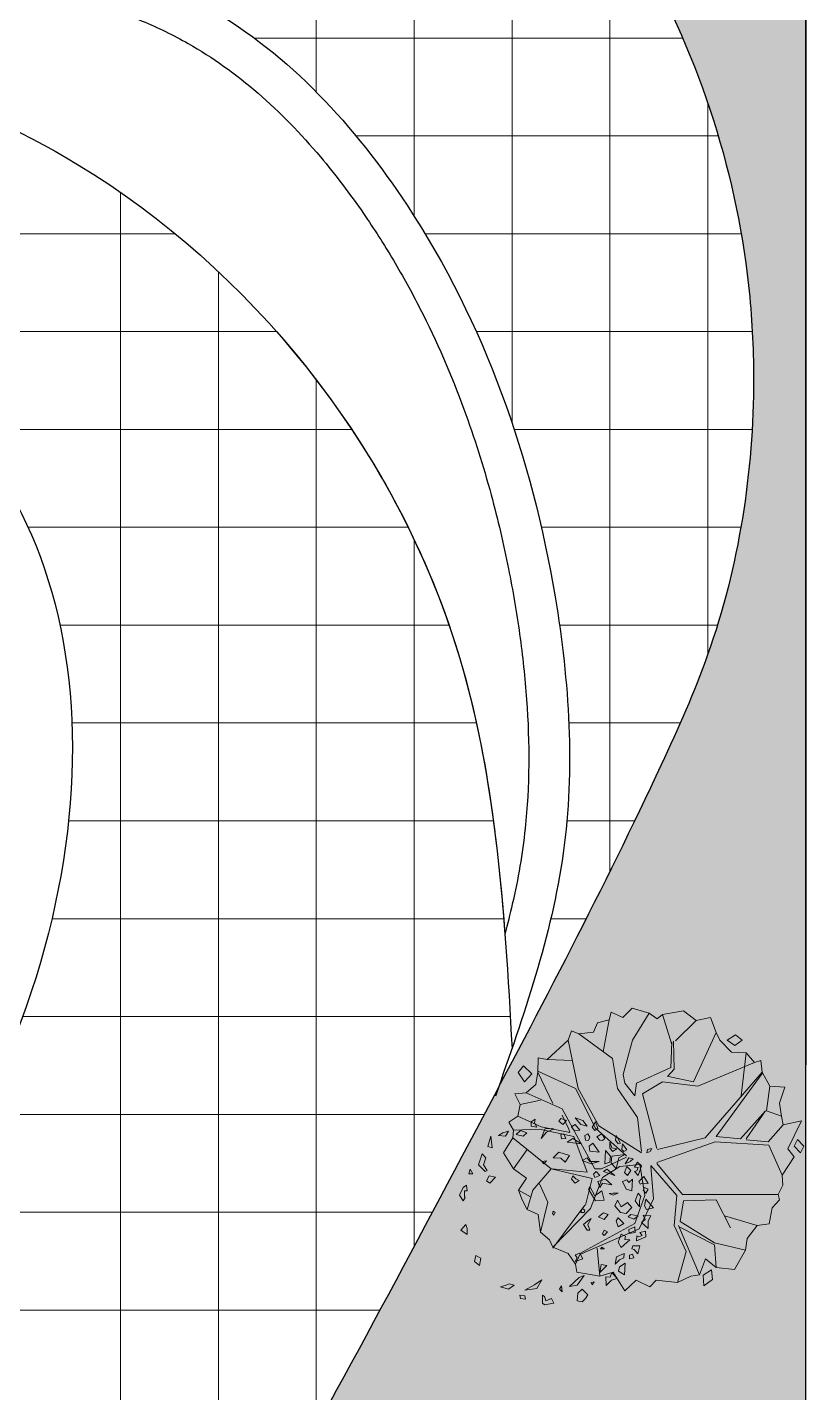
# Model space of a CAD drawing. Header units: inches. Extents: x -12 to 20935469, y -1604 to 24729220.
# Drawn here: x 20926482.6 to 20926578.1, y 24710458.7 to 24710626.2 of the extents above; entities that cross this region are included whole.
import ezdxf

# ---------------------------------------------------------------- set-up
doc = ezdxf.new("R2010")
doc.units = ezdxf.units.IN
doc.header["$LTSCALE"] = 0.03
doc.header["$MEASUREMENT"] = 0
doc.linetypes.add('ACAD_ISO08W100', pattern=[36, 24, -3, 6, -3])
for name, color, linetype, lineweight in [('green_.25', 82, 'Continuous', 0), ('Grid Line', 252, 'Continuous', 18), ('Hatch', 253, 'Continuous', 15), ('hatch-1', 253, 'Continuous', 5), ('ILLUSTR-TREE', 74, 'Continuous', 0), ('Main Wall', 7, 'Continuous', 30), ('wind.', 150, 'Continuous', 20)]:
    doc.layers.add(name, color=color, linetype=linetype, lineweight=lineweight)
doc.styles.add('ATTR', font='romans.shx', dxfattribs={"width": 0.8, "height": 0.7})

# ---------------------------------------------------------------- blocks, each defined once
blk = doc.blocks.new('fff')
at = {"layer": 'Grid Line', "color": 252, "linetype": 'ACAD_ISO08W100', "lineweight": 9, "ltscale": 80, "true_color": 0x939598}
blk.add_line((20832773.78, 24723521.1), (20832773.78, 24724698.78), dxfattribs=at)
blk = doc.blocks.new('GRN1')
at = {"layer": 'ILLUSTR-TREE', "true_color": 0x30441d}
h = blk.add_hatch(color=89, dxfattribs=at)
h.paths.add_polyline_path([(0.2571, -0.0526), (0.2603, -0.0695), (0.2735, -0.0695), (0.2817, -0.0569), (0.2702, -0.059)])
h.paths.add_polyline_path([(0.2406, -0.0821), (0.2308, -0.0927), (0.2357, -0.1137), (0.2472, -0.1011)])
h.paths.add_polyline_path([(0.1897, 0.2148), (0.1848, 0.2064), (0.1914, 0.2), (0.2078, 0.2021)])
h.paths.add_polyline_path([(0.193, 0.1853), (0.1848, 0.1727), (0.1963, 0.1642), (0.2127, 0.1642), (0.1963, 0.1706)])
h.paths.add_polyline_path([(0.1864, 0.1053), (0.2012, 0.1032), (0.2094, 0.1137), (0.1831, 0.1327)])
h.paths.add_polyline_path([(0.2603, 0.0969), (0.2653, 0.0779), (0.285, 0.0611), (0.2768, 0.0842)])
h.paths.add_polyline_path([(0.2078, 0.08), (0.2242, 0.0547), (0.2127, 0.0379), (0.2111, 0.0547)])
h.paths.add_polyline_path([(0.2521, -0.0021), (0.2538, -0.0274), (0.2242, -0.04), (0.2423, -0.0232)])
h.paths.add_polyline_path([(0.2653, 0.0253), (0.2751, 0.0126), (0.2833, 0.019), (0.2768, 0.0358)])
h.paths.add_polyline_path([(0.2373, 0.0274), (0.2357, 0.019), (0.2226, 0.0211), (0.2242, 0.0337)])
h.paths.add_polyline_path([(0.2488, 0.0758), (0.2472, 0.059), (0.2587, 0.0505), (0.2653, 0.0611)])
h.paths.add_polyline_path([(0.2094, 0.1958), (0.2078, 0.1895), (0.2193, 0.1811), (0.2324, 0.1832)])
h.paths.add_polyline_path([(0.2291, 0.1263), (0.2193, 0.1348), (0.2176, 0.1432), (0.2242, 0.1495), (0.2373, 0.1411)])
h.paths.add_polyline_path([(0.2373, 0.099), (0.2275, 0.1053), (0.2176, 0.1011), (0.2193, 0.0927), (0.2324, 0.0905)])
h.paths.add_polyline_path([(0.2538, 0.1284), (0.2472, 0.12), (0.2571, 0.1116), (0.2735, 0.1221)])
h.paths.add_polyline_path([(0.1963, -0.1853), (0.1996, -0.1979), (0.2308, -0.1895)])
h.paths.add_polyline_path([(0.2456, -0.1369), (0.2308, -0.1453), (0.2324, -0.1663), (0.2406, -0.1537)])
h.paths.add_polyline_path([(0.0402, 0.1474), (0.0386, 0.1221), (0.0731, 0.1011), (0.0813, 0.1053), (0.0534, 0.12), (0.0682, 0.1411)])
h.paths.add_polyline_path([(0.0731, 0.278), (0.0616, 0.2716), (0.0698, 0.2632), (0.078, 0.2674)])
h.paths.add_polyline_path([(-0.2275, -0.0884), (-0.2226, -0.0526), (-0.1963, -0.0379), (-0.2111, -0.059)])
h.paths.add_polyline_path([(0.0205, 0.2527), (0.0386, 0.24), (0.0616, 0.2485), (0.0517, 0.2569), (0.0386, 0.2527)])
h.paths.add_polyline_path([(-0.2406, 0.099), (-0.2242, 0.0821), (-0.2357, 0.0695), (-0.2587, 0.0674), (-0.262, 0.0821), (-0.2521, 0.0927)])
h.paths.add_polyline_path([(-0.2324, 0.0232), (-0.2242, 0.0147), (-0.2143, 0.0211)])
h.paths.add_polyline_path([(-0.1307, 0.2358), (-0.1344, 0.2232), (-0.1226, 0.2231), (-0.1198, 0.2319)])
h.paths.add_polyline_path([(-0.1039, 0.2299), (-0.106, 0.2367), (-0.1191, 0.2474), (-0.0951, 0.2536), (-0.0951, 0.2327)])
h.paths.add_polyline_path([(-0.0555, 0.2396), (-0.0585, 0.2217), (-0.0467, 0.2215), (-0.0384, 0.2388)])
h.paths.add_polyline_path([(-0.0771, 0.224), (-0.1, 0.1981), (-0.0846, 0.1897), (-0.0609, 0.1985), (-0.0663, 0.2109), (-0.0766, 0.2096)])
h.paths.add_polyline_path([(-0.216, 0.0442), (-0.2127, 0.0674), (-0.1831, 0.0884), (-0.1897, 0.0737)])
h.paths.add_polyline_path([(-0.1421, 0.0611), (-0.1339, 0.0842), (-0.1174, 0.0758), (-0.1224, 0.0611), (-0.1306, 0.0674)])
h.paths.add_polyline_path([(-0.1812, 0.2081), (-0.1707, 0.1899), (-0.1581, 0.1935), (-0.1472, 0.2104)])
h.paths.add_polyline_path([(-0.2132, 0.1534), (-0.187, 0.1527), (-0.1886, 0.166), (-0.1749, 0.1708), (-0.1924, 0.186), (-0.1969, 0.1696)])
h.paths.add_polyline_path([(-0.15, 0.1808), (-0.1283, 0.1846), (-0.118, 0.2068), (-0.1309, 0.2058), (-0.1372, 0.1936)])
h.paths.add_polyline_path([(-0.1536, 0.1558), (-0.1749, 0.1348), (-0.1503, 0.139)])
h.paths.add_polyline_path([(-0.1043, 0.1474), (-0.1043, 0.1369), (-0.0994, 0.1411)])
h.paths.add_polyline_path([(-0.2028, 0.1179), (-0.2111, 0.1116), (-0.2045, 0.1095)])
h.paths.add_polyline_path([(-0.0205, 0.099), (-0.032, 0.0863), (-0.0485, 0.0969), (-0.0485, 0.1053), (-0.032, 0.099), (-0.014, 0.1095)])
h.paths.add_polyline_path([(0.0189, 0.2295), (0.0008, 0.2127), (0.0041, 0.1958), (0.0238, 0.179), (0.0402, 0.1874), (0.0205, 0.1979), (0.0337, 0.2169)])
h.paths.add_polyline_path([(-0.0287, 0.2064), (-0.0386, 0.1895), (-0.0205, 0.1832), (-0.0123, 0.1895)])
h.paths.add_polyline_path([(-0.0534, 0.1579), (-0.0649, 0.1474), (-0.06, 0.1432), (-0.0485, 0.1474)])
h.paths.add_polyline_path([(0.0178, 0.294), (0.0123, 0.2737), (0.0238, 0.2674), (0.0435, 0.2716)])
h.paths.add_polyline_path([(-0.0435, 0.278), (-0.0255, 0.259), (-0.0172, 0.2695), (-0.0041, 0.2632), (-0.0057, 0.2864), (-0.0205, 0.278)])
h.paths.add_polyline_path([(-0.0808, 0.244), (-0.0685, 0.2712), (-0.0515, 0.2704), (-0.056, 0.254), (-0.0646, 0.2603), (-0.0686, 0.2503), (-0.0653, 0.2447)])
h.paths.add_polyline_path([(0.0041, 0.0021), (-0.0041, -0.0021), (0.0008, -0.0063), (0.0074, -0.0042)])
h.paths.add_polyline_path([(0.0041, 0.0884), (0.0107, 0.0905), (0.0156, 0.0821), (0.0041, 0.0779)])
h.paths.add_polyline_path([(-0.0025, 0.16), (-0.0172, 0.1474), (-0.009, 0.1306), (0.0025, 0.1453)])
h.paths.add_polyline_path([(-0.0057, 0.2485), (-0.0156, 0.2358), (-0.009, 0.219), (-0.0025, 0.2274)])
h.paths.add_polyline_path([(0.0616, 0.1895), (0.055, 0.1748), (0.06, 0.1621), (0.0616, 0.1748)])
h.paths.add_polyline_path([(0.1634, 0.2337), (0.1552, 0.2253), (0.1486, 0.2106), (0.1667, 0.2211)])
h.paths.add_polyline_path([(0.1552, 0.1327), (0.1486, 0.1095), (0.1585, 0.0821), (0.1667, 0.0969), (0.1552, 0.1053)])
h.paths.add_polyline_path([(0.0994, 0.0737), (0.0912, 0.0611), (0.1027, 0.0505), (0.1125, 0.0547), (0.1043, 0.0632)])
h.paths.add_polyline_path([(0.1569, -0.0232), (0.1486, -0.0316), (0.1552, -0.0379)])
h.paths.add_polyline_path([(0.1536, 0.0316), (0.1651, 0.019), (0.1667, -0.0042), (0.1831, 0.0126), (0.1733, 0.0442)])
h.paths.add_polyline_path([(0.1027, 0.2316), (0.0682, 0.2295), (0.0731, 0.2127), (0.0961, 0.2021), (0.101, 0.2148), (0.0928, 0.2211)])
h.paths.add_polyline_path([(0.1289, 0.2274), (0.1142, 0.2169), (0.1224, 0.2085), (0.1404, 0.2148)])
h.paths.add_polyline_path([(0.0862, 0.1706), (0.0912, 0.1432), (0.078, 0.1348), (0.0961, 0.1284), (0.1027, 0.1516)])
h.paths.add_polyline_path([(0.1339, 0.1832), (0.1667, 0.1916), (0.1766, 0.2106), (0.1716, 0.1706), (0.1519, 0.1685)])
h.paths.add_polyline_path([(0.1257, 0.1453), (0.1142, 0.179), (0.1322, 0.1558)])
h.paths.add_polyline_path([(0.1536, 0.1642), (0.1486, 0.1495), (0.1881, 0.1516), (0.1716, 0.1663)])
h.paths.add_polyline_path([(0.1142, 0.1348), (0.1076, 0.12), (0.1174, 0.1158), (0.1257, 0.1242)])
h.paths.add_polyline_path([(0.0879, 0.2548), (0.0912, 0.2611), (0.0895, 0.278), (0.1109, 0.2653), (0.0961, 0.2506)])
h.paths.add_polyline_path([(0.1142, 0.2485), (0.1421, 0.259), (0.1536, 0.2464), (0.1388, 0.2379), (0.1371, 0.2485), (0.1273, 0.2443), (0.1257, 0.2379)])
h.paths.add_polyline_path([(-0.2521, -0.0084), (-0.2653, -0.0021), (-0.2702, -0.0295), (-0.2653, -0.0358), (-0.2423, -0.0358), (-0.2456, -0.0295), (-0.2587, -0.0253)])
h.paths.add_polyline_path([(-0.2538, -0.0863), (-0.2439, -0.0884), (-0.2423, -0.1032), (-0.2521, -0.1011)])
h.paths.add_polyline_path([(0.055, -0.2822), (0.0386, -0.2716), (0.0485, -0.2653), (0.0517, -0.2674), (0.0682, -0.2674), (0.0682, -0.259), (0.0846, -0.2611), (0.078, -0.2716)])
h.paths.add_polyline_path([(-0.1322, -0.219), (-0.1536, -0.2232), (-0.1421, -0.2379), (-0.124, -0.2337)])
h.paths.add_polyline_path([(-0.2176, -0.16), (-0.2242, -0.1369), (-0.2127, -0.12), (-0.2078, -0.1348), (-0.2127, -0.1432)])
h.paths.add_polyline_path([(-0.0485, -0.278), (-0.0616, -0.259), (-0.0435, -0.259), (-0.032, -0.2632)])
h.paths.add_polyline_path([(0.1289, -0.2), (0.1257, -0.2064), (0.1454, -0.2253), (0.1782, -0.2148), (0.1667, -0.2043), (0.1454, -0.2106)])
h.paths.add_polyline_path([(0.1191, -0.2548), (0.1322, -0.2506), (0.1191, -0.2422)])
h.paths.add_polyline_path([(0.1092, -0.1748), (0.0912, -0.1916), (0.0977, -0.2021), (0.1125, -0.1937)])
at = {"layer": 'ILLUSTR-TREE', "color": 89, "true_color": 0x30441d}
for p, q in [((-0.0057, 0.2864), (-0.0205, 0.278)), ((-0.0041, 0.2632), (-0.0057, 0.2864)), ((0.0178, 0.294), (0.0123, 0.2737)), ((0.0435, 0.2716), (0.0178, 0.294)), ((-0.1191, 0.2474), (-0.0951, 0.2536)), ((-0.106, 0.2367), (-0.1191, 0.2474)), ((-0.0951, 0.2536), (-0.0951, 0.2327)), ((-0.0808, 0.244), (-0.0685, 0.2712)), ((-0.0653, 0.2447), (-0.0808, 0.244)), ((-0.0646, 0.2603), (-0.0686, 0.2503)), ((-0.0686, 0.2503), (-0.0653, 0.2447)), ((-0.0685, 0.2712), (-0.0515, 0.2704)), ((-0.056, 0.254), (-0.0646, 0.2603)), ((-0.0515, 0.2704), (-0.056, 0.254)), ((-0.0205, 0.278), (-0.0435, 0.278)), ((-0.0435, 0.278), (-0.0255, 0.259)), ((-0.0255, 0.259), (-0.0172, 0.2695)), ((-0.0172, 0.2695), (-0.0041, 0.2632)), ((-0.0057, 0.2485), (-0.0156, 0.2358)), ((-0.0025, 0.2274), (-0.0057, 0.2485)), ((0.0123, 0.2737), (0.0238, 0.2674)), ((0.0386, 0.2527), (0.0205, 0.2527)), ((0.0205, 0.2527), (0.0386, 0.24)), ((0.0238, 0.2674), (0.0435, 0.2716)), ((0.0517, 0.2569), (0.0386, 0.2527)), ((0.0386, 0.24), (0.0616, 0.2485)), ((0.0616, 0.2485), (0.0517, 0.2569)), ((0.0731, 0.278), (0.0616, 0.2716)), ((0.0616, 0.2716), (0.0698, 0.2632)), ((0.0698, 0.2632), (0.078, 0.2674)), ((0.078, 0.2674), (0.0731, 0.278)), ((0.0879, 0.2548), (0.0912, 0.2611)), ((0.0961, 0.2506), (0.0879, 0.2548)), ((0.0895, 0.278), (0.1109, 0.2653)), ((0.0912, 0.2611), (0.0895, 0.278)), ((0.1109, 0.2653), (0.0961, 0.2506)), ((0.1142, 0.2485), (0.1421, 0.259)), ((0.1257, 0.2379), (0.1142, 0.2485)), ((0.1273, 0.2443), (0.1257, 0.2379)), ((0.1371, 0.2485), (0.1273, 0.2443)), ((0.1388, 0.2379), (0.1371, 0.2485)), ((0.1536, 0.2464), (0.1388, 0.2379)), ((0.1421, 0.259), (0.1536, 0.2464)), ((-0.1472, 0.2104), (-0.1812, 0.2081)), ((-0.1812, 0.2081), (-0.1707, 0.1899)), ((-0.1581, 0.1935), (-0.1472, 0.2104)), ((-0.1309, 0.2058), (-0.1372, 0.1936)), ((-0.1307, 0.2358), (-0.1344, 0.2232)), ((-0.1344, 0.2232), (-0.1226, 0.2231)), ((-0.118, 0.2068), (-0.1309, 0.2058)), ((-0.1198, 0.2319), (-0.1307, 0.2358)), ((-0.1283, 0.1846), (-0.118, 0.2068)), ((-0.1226, 0.2231), (-0.1198, 0.2319)), ((-0.1039, 0.2299), (-0.106, 0.2367)), ((-0.0951, 0.2327), (-0.1039, 0.2299)), ((-0.0771, 0.224), (-0.1, 0.1981)), ((-0.0766, 0.2096), (-0.0771, 0.224)), ((-0.0663, 0.2109), (-0.0766, 0.2096)), ((-0.0609, 0.1985), (-0.0663, 0.2109)), ((-0.0555, 0.2396), (-0.0585, 0.2217)), ((-0.0585, 0.2217), (-0.0467, 0.2215)), ((-0.0384, 0.2388), (-0.0555, 0.2396)), ((-0.0467, 0.2215), (-0.0384, 0.2388)), ((-0.0287, 0.2064), (-0.0386, 0.1895)), ((-0.0123, 0.1895), (-0.0287, 0.2064)), ((-0.0156, 0.2358), (-0.009, 0.219)), ((-0.009, 0.219), (-0.0025, 0.2274)), ((0.0189, 0.2295), (0.0008, 0.2127)), ((0.0008, 0.2127), (0.0041, 0.1958)), ((0.0337, 0.2169), (0.0189, 0.2295)), ((0.0205, 0.1979), (0.0337, 0.2169)), ((0.1027, 0.2316), (0.0682, 0.2295)), ((0.0682, 0.2295), (0.0731, 0.2127)), ((0.0731, 0.2127), (0.0961, 0.2021)), ((0.0928, 0.2211), (0.1027, 0.2316)), ((0.101, 0.2148), (0.0928, 0.2211)), ((0.0961, 0.2021), (0.101, 0.2148)), ((0.1289, 0.2274), (0.1142, 0.2169)), ((0.1142, 0.2169), (0.1224, 0.2085)), ((0.1224, 0.2085), (0.1404, 0.2148)), ((0.1404, 0.2148), (0.1289, 0.2274)), ((0.1552, 0.2253), (0.1486, 0.2106)), ((0.1486, 0.2106), (0.1667, 0.2211)), ((0.1634, 0.2337), (0.1552, 0.2253)), ((0.1667, 0.2211), (0.1634, 0.2337)), ((0.1667, 0.1916), (0.1766, 0.2106)), ((0.1766, 0.2106), (0.1716, 0.1706)), ((0.1897, 0.2148), (0.1848, 0.2064)), ((0.1848, 0.2064), (0.1914, 0.2)), ((0.2078, 0.2021), (0.1897, 0.2148)), ((-0.1969, 0.1696), (-0.2132, 0.1534)), ((-0.1924, 0.186), (-0.1969, 0.1696)), ((-0.1749, 0.1708), (-0.1924, 0.186)), ((-0.1886, 0.166), (-0.1749, 0.1708)), ((-0.187, 0.1527), (-0.1886, 0.166)), ((-0.1707, 0.1899), (-0.1581, 0.1935)), ((-0.1372, 0.1936), (-0.15, 0.1808)), ((-0.15, 0.1808), (-0.1283, 0.1846)), ((-0.1, 0.1981), (-0.0846, 0.1897)), ((-0.0846, 0.1897), (-0.0609, 0.1985)), ((-0.0386, 0.1895), (-0.0205, 0.1832)), ((-0.0205, 0.1832), (-0.0123, 0.1895)), ((0.0041, 0.1958), (0.0238, 0.179)), ((0.0402, 0.1874), (0.0205, 0.1979)), ((0.0238, 0.179), (0.0402, 0.1874)), ((0.0616, 0.1895), (0.055, 0.1748)), ((0.055, 0.1748), (0.06, 0.1621)), ((0.06, 0.1621), (0.0616, 0.1748)), ((0.0616, 0.1748), (0.0616, 0.1895)), ((0.1027, 0.1516), (0.0862, 0.1706)), ((0.0862, 0.1706), (0.0912, 0.1432)), ((0.1142, 0.179), (0.1322, 0.1558)), ((0.1257, 0.1453), (0.1142, 0.179)), ((0.1339, 0.1832), (0.1667, 0.1916)), ((0.1519, 0.1685), (0.1339, 0.1832)), ((0.1536, 0.1642), (0.1486, 0.1495)), ((0.1716, 0.1706), (0.1519, 0.1685)), ((0.1716, 0.1663), (0.1536, 0.1642)), ((0.1881, 0.1516), (0.1716, 0.1663)), ((0.193, 0.1853), (0.1848, 0.1727)), ((0.1848, 0.1727), (0.1963, 0.1642)), ((0.1914, 0.2), (0.2078, 0.2021)), ((0.1963, 0.1706), (0.193, 0.1853)), ((0.2127, 0.1642), (0.1963, 0.1706)), ((0.1963, 0.1642), (0.2127, 0.1642)), ((0.2094, 0.1958), (0.2078, 0.1895)), ((0.2078, 0.1895), (0.2193, 0.1811)), ((0.2324, 0.1832), (0.2094, 0.1958)), ((0.2193, 0.1811), (0.2324, 0.1832)), ((-0.2132, 0.1534), (-0.187, 0.1527)), ((-0.1536, 0.1558), (-0.1749, 0.1348)), ((-0.1749, 0.1348), (-0.1503, 0.139)), ((-0.1503, 0.139), (-0.1536, 0.1558)), ((-0.0994, 0.1411), (-0.1043, 0.1474)), ((-0.1043, 0.1474), (-0.1043, 0.1369)), ((-0.1043, 0.1369), (-0.0994, 0.1411)), ((-0.0534, 0.1579), (-0.0649, 0.1474)), ((-0.0649, 0.1474), (-0.06, 0.1432)), ((-0.06, 0.1432), (-0.0485, 0.1474)), ((-0.0485, 0.1474), (-0.0534, 0.1579)), ((-0.0025, 0.16), (-0.0172, 0.1474)), ((-0.0172, 0.1474), (-0.009, 0.1306)), ((-0.009, 0.1306), (0.0025, 0.1453)), ((0.0025, 0.1453), (-0.0025, 0.16)), ((0.0402, 0.1474), (0.0386, 0.1221)), ((0.0386, 0.1221), (0.0731, 0.1011)), ((0.0682, 0.1411), (0.0402, 0.1474)), ((0.0534, 0.12), (0.0682, 0.1411)), ((0.0912, 0.1432), (0.078, 0.1348)), ((0.078, 0.1348), (0.0961, 0.1284)), ((0.0961, 0.1284), (0.1027, 0.1516)), ((0.1142, 0.1348), (0.1076, 0.12)), ((0.1257, 0.1242), (0.1142, 0.1348)), ((0.1174, 0.1158), (0.1257, 0.1242)), ((0.1322, 0.1558), (0.1257, 0.1453)), ((0.1486, 0.1495), (0.1881, 0.1516)), ((0.1552, 0.1327), (0.1486, 0.1095)), ((0.1552, 0.1053), (0.1552, 0.1327)), ((0.2094, 0.1137), (0.1831, 0.1327)), ((0.1831, 0.1327), (0.1864, 0.1053)), ((0.2176, 0.1432), (0.2242, 0.1495)), ((0.2193, 0.1348), (0.2176, 0.1432)), ((0.2291, 0.1263), (0.2193, 0.1348)), ((0.2242, 0.1495), (0.2373, 0.1411)), ((0.2373, 0.1411), (0.2291, 0.1263)), ((0.2538, 0.1284), (0.2472, 0.12)), ((0.2735, 0.1221), (0.2538, 0.1284)), ((0.2571, 0.1116), (0.2735, 0.1221)), ((-0.262, 0.0821), (-0.2521, 0.0927)), ((-0.2587, 0.0674), (-0.262, 0.0821)), ((-0.2521, 0.0927), (-0.2406, 0.099)), ((-0.2406, 0.099), (-0.2242, 0.0821)), ((-0.2242, 0.0821), (-0.2357, 0.0695)), ((-0.2127, 0.0674), (-0.1831, 0.0884)), ((-0.2028, 0.1179), (-0.2111, 0.1116)), ((-0.2111, 0.1116), (-0.2045, 0.1095)), ((-0.2045, 0.1095), (-0.2028, 0.1179)), ((-0.1831, 0.0884), (-0.1897, 0.0737)), ((-0.1421, 0.0611), (-0.1339, 0.0842)), ((-0.1339, 0.0842), (-0.1174, 0.0758)), ((-0.0485, 0.1053), (-0.032, 0.099)), ((-0.0485, 0.0969), (-0.0485, 0.1053)), ((-0.032, 0.0863), (-0.0485, 0.0969)), ((-0.032, 0.099), (-0.014, 0.1095)), ((-0.0205, 0.099), (-0.032, 0.0863)), ((-0.014, 0.1095), (-0.0205, 0.099)), ((0.0041, 0.0884), (0.0107, 0.0905)), ((0.0041, 0.0779), (0.0041, 0.0884)), ((0.0156, 0.0821), (0.0041, 0.0779)), ((0.0107, 0.0905), (0.0156, 0.0821)), ((0.0813, 0.1053), (0.0534, 0.12)), ((0.0731, 0.1011), (0.0813, 0.1053)), ((0.1076, 0.12), (0.1174, 0.1158)), ((0.1486, 0.1095), (0.1585, 0.0821)), ((0.1667, 0.0969), (0.1552, 0.1053)), ((0.1585, 0.0821), (0.1667, 0.0969)), ((0.1864, 0.1053), (0.2012, 0.1032)), ((0.2012, 0.1032), (0.2094, 0.1137)), ((0.2275, 0.1053), (0.2176, 0.1011)), ((0.2176, 0.1011), (0.2193, 0.0927)), ((0.2193, 0.0927), (0.2324, 0.0905)), ((0.2373, 0.099), (0.2275, 0.1053)), ((0.2324, 0.0905), (0.2373, 0.099)), ((0.2472, 0.12), (0.2571, 0.1116)), ((0.2768, 0.0842), (0.2603, 0.0969)), ((0.2603, 0.0969), (0.2653, 0.0779)), ((0.285, 0.0611), (0.2768, 0.0842)), ((-0.2357, 0.0695), (-0.2587, 0.0674)), ((-0.1897, 0.0737), (-0.216, 0.0442)), ((-0.216, 0.0442), (-0.2127, 0.0674)), ((-0.1306, 0.0674), (-0.1421, 0.0611)), ((-0.1224, 0.0611), (-0.1306, 0.0674)), ((-0.1174, 0.0758), (-0.1224, 0.0611)), ((0.0994, 0.0737), (0.0912, 0.0611)), ((0.0912, 0.0611), (0.1027, 0.0505)), ((0.1043, 0.0632), (0.0994, 0.0737)), ((0.1027, 0.0505), (0.1125, 0.0547)), ((0.1125, 0.0547), (0.1043, 0.0632)), ((0.1733, 0.0442), (0.1536, 0.0316)), ((0.1831, 0.0126), (0.1733, 0.0442)), ((0.2111, 0.0547), (0.2078, 0.08)), ((0.2078, 0.08), (0.2242, 0.0547)), ((0.2127, 0.0379), (0.2111, 0.0547)), ((0.2242, 0.0547), (0.2127, 0.0379)), ((0.2488, 0.0758), (0.2472, 0.059)), ((0.2472, 0.059), (0.2587, 0.0505)), ((0.2653, 0.0611), (0.2488, 0.0758)), ((0.2587, 0.0505), (0.2653, 0.0611)), ((0.2653, 0.0779), (0.285, 0.0611)), ((-0.2143, 0.0211), (-0.2324, 0.0232)), ((-0.2324, 0.0232), (-0.2242, 0.0147)), ((-0.2242, 0.0147), (-0.2143, 0.0211)), ((0.0041, 0.0021), (-0.0041, -0.0021)), ((0.0074, -0.0042), (0.0041, 0.0021)), ((0.1536, 0.0316), (0.1651, 0.019)), ((0.1651, 0.019), (0.1667, -0.0042)), ((0.1667, -0.0042), (0.1831, 0.0126)), ((0.2226, 0.0211), (0.2242, 0.0337)), ((0.2357, 0.019), (0.2226, 0.0211)), ((0.2242, 0.0337), (0.2373, 0.0274)), ((0.2373, 0.0274), (0.2357, 0.019)), ((0.2768, 0.0358), (0.2653, 0.0253)), ((0.2653, 0.0253), (0.2751, 0.0126)), ((0.2751, 0.0126), (0.2833, 0.019)), ((0.2833, 0.019), (0.2768, 0.0358)), ((-0.2653, -0.0021), (-0.2702, -0.0295)), ((-0.2702, -0.0295), (-0.2653, -0.0358)), ((-0.2521, -0.0084), (-0.2653, -0.0021)), ((-0.2653, -0.0358), (-0.2423, -0.0358)), ((-0.2587, -0.0253), (-0.2521, -0.0084)), ((-0.2456, -0.0295), (-0.2587, -0.0253)), ((-0.2423, -0.0358), (-0.2456, -0.0295)), ((-0.2226, -0.0526), (-0.1963, -0.0379)), ((-0.1963, -0.0379), (-0.2111, -0.059)), ((-0.0041, -0.0021), (0.0008, -0.0063)), ((0.0008, -0.0063), (0.0074, -0.0042)), ((0.1569, -0.0232), (0.1486, -0.0316)), ((0.1486, -0.0316), (0.1552, -0.0379)), ((0.1552, -0.0379), (0.1569, -0.0232)), ((0.2242, -0.04), (0.2423, -0.0232)), ((0.2538, -0.0274), (0.2242, -0.04)), ((0.2423, -0.0232), (0.2521, -0.0021)), ((0.2521, -0.0021), (0.2538, -0.0274)), ((-0.2275, -0.0884), (-0.2226, -0.0526)), ((-0.2111, -0.059), (-0.2275, -0.0884)), ((0.2702, -0.059), (0.2571, -0.0526)), ((0.2571, -0.0526), (0.2603, -0.0695)), ((0.2603, -0.0695), (0.2735, -0.0695)), ((0.2817, -0.0569), (0.2702, -0.059)), ((0.2735, -0.0695), (0.2817, -0.0569)), ((-0.2521, -0.1011), (-0.2538, -0.0863)), ((-0.2538, -0.0863), (-0.2439, -0.0884)), ((-0.2423, -0.1032), (-0.2521, -0.1011)), ((-0.2439, -0.0884), (-0.2423, -0.1032)), ((-0.2242, -0.1369), (-0.2127, -0.12)), ((-0.2127, -0.12), (-0.2078, -0.1348)), ((0.2406, -0.0821), (0.2308, -0.0927)), ((0.2308, -0.0927), (0.2357, -0.1137)), ((0.2357, -0.1137), (0.2472, -0.1011)), ((0.2472, -0.1011), (0.2406, -0.0821)), ((-0.2176, -0.16), (-0.2242, -0.1369)), ((-0.2127, -0.1432), (-0.2176, -0.16)), ((-0.2078, -0.1348), (-0.2127, -0.1432)), ((0.2456, -0.1369), (0.2308, -0.1453)), ((0.2308, -0.1453), (0.2324, -0.1663)), ((0.2324, -0.1663), (0.2406, -0.1537)), ((0.2406, -0.1537), (0.2456, -0.1369)), ((0.1092, -0.1748), (0.0912, -0.1916)), ((0.0912, -0.1916), (0.0977, -0.2021)), ((0.0977, -0.2021), (0.1125, -0.1937)), ((0.1125, -0.1937), (0.1092, -0.1748)), ((0.1289, -0.2), (0.1257, -0.2064)), ((0.1454, -0.2106), (0.1289, -0.2)), ((0.2308, -0.1895), (0.1963, -0.1853)), ((0.1963, -0.1853), (0.1996, -0.1979)), ((0.1996, -0.1979), (0.2308, -0.1895)), ((-0.1322, -0.219), (-0.1536, -0.2232)), ((-0.1536, -0.2232), (-0.1421, -0.2379)), ((-0.1421, -0.2379), (-0.124, -0.2337)), ((-0.124, -0.2337), (-0.1322, -0.219)), ((0.1191, -0.2422), (0.1191, -0.2548)), ((0.1322, -0.2506), (0.1191, -0.2422)), ((0.1257, -0.2064), (0.1454, -0.2253)), ((0.1667, -0.2043), (0.1454, -0.2106)), ((0.1454, -0.2253), (0.1782, -0.2148)), ((0.1782, -0.2148), (0.1667, -0.2043)), ((-0.0616, -0.259), (-0.0435, -0.259)), ((-0.0485, -0.278), (-0.0616, -0.259)), ((-0.032, -0.2632), (-0.0485, -0.278)), ((-0.0435, -0.259), (-0.032, -0.2632)), ((0.0386, -0.2716), (0.0485, -0.2653)), ((0.055, -0.2822), (0.0386, -0.2716)), ((0.0485, -0.2653), (0.0517, -0.2674)), ((0.0517, -0.2674), (0.0682, -0.2674)), ((0.078, -0.2716), (0.055, -0.2822)), ((0.0682, -0.259), (0.0846, -0.2611)), ((0.0682, -0.2674), (0.0682, -0.259)), ((0.0846, -0.2611), (0.078, -0.2716)), ((0.1191, -0.2548), (0.1322, -0.2506))]:
    blk.add_line(p, q, dxfattribs=at)
blk = doc.blocks.new('TREE_009')
at = {"layer": 'ILLUSTR-TREE'}
for p, q in [((-12174.22, 13910.26), (-12175.66, 13905.24)), ((-12166.65, 13906.74), (-12174.22, 13910.26)), ((-12160.46, 13912.91), (-12166.65, 13906.74)), ((-12149.34, 13909.54), (-12160.46, 13912.91)), ((-12126.77, 13911.14), (-12140.45, 13908.76)), ((-12118.31, 13904.71), (-12126.77, 13911.14)), ((-12183.16, 13903.21), (-12185.91, 13897.04)), ((-12175.66, 13905.24), (-12183.16, 13903.21)), ((-12179.51, 13884.08), (-12175.66, 13905.24)), ((-12149.34, 13909.54), (-12160.26, 13891.83)), ((-12143.96, 13905.85), (-12149.34, 13909.54)), ((-12140.45, 13908.76), (-12143.96, 13905.85)), ((-12140.45, 13908.76), (-12134.4, 13889.01)), ((-12132.06, 13891.31), (-12118.31, 13904.71)), ((-12108.88, 13906.74), (-12118.31, 13904.71)), ((-12105.24, 13896.77), (-12108.88, 13906.74)), ((-12200.35, 13897.92), (-12202.62, 13891.83)), ((-12195.47, 13896.07), (-12200.35, 13897.92)), ((-12185.91, 13897.04), (-12195.47, 13896.07)), ((-12195.47, 13896.07), (-12173.46, 13879.85)), ((-12120.09, 13864.33), (-12105.24, 13896.77)), ((-12102.7, 13891.75), (-12105.24, 13896.77)), ((-12097.95, 13891.83), (-12092.45, 13895.36)), ((-12092.45, 13895.36), (-12088.05, 13891.83)), ((-12202.62, 13891.83), (-12216.38, 13879.14)), ((-12196.02, 13860.09), (-12202.62, 13891.83)), ((-12160.26, 13891.83), (-12166.31, 13869.26)), ((-12134.95, 13873.5), (-12134.4, 13890.42)), ((-12133.3, 13891.13), (-12132.75, 13872.79)), ((-12095.13, 13883.81), (-12102.7, 13891.75)), ((-12093, 13888.31), (-12097.95, 13891.83)), ((-12085.43, 13883.37), (-12095.13, 13883.81)), ((-12088.05, 13891.83), (-12093, 13888.31)), ((-12085.43, 13883.37), (-12088.74, 13855.16)), ((-12079.93, 13877.02), (-12085.43, 13883.37)), ((-12231.99, 13875), (-12235.43, 13870.59)), ((-12226.48, 13869.71), (-12231.99, 13875)), ((-12222.36, 13880.28), (-12222.43, 13870.68)), ((-12216.38, 13879.14), (-12222.36, 13880.28)), ((-12199.87, 13878.43), (-12216.38, 13879.14)), ((-12173.46, 13879.85), (-12170.16, 13860.09)), ((-12117.34, 13861.51), (-12079.93, 13877.02)), ((-12075.87, 13878.52), (-12079.93, 13877.02)), ((-12074.98, 13870.68), (-12075.87, 13878.52)), ((-12235.43, 13870.59), (-12231.3, 13864.41)), ((-12231.3, 13864.41), (-12226.48, 13869.71)), ((-12222.43, 13870.68), (-12223.73, 13862.65)), ((-12197.67, 13860.09), (-12222.43, 13871.38)), ((-12222.43, 13870.68), (-12212.52, 13850.22)), ((-12166.31, 13869.26), (-12165.21, 13863.62)), ((-12157.51, 13863.62), (-12135.5, 13873.5)), ((-12132.75, 13872.79), (-12137.15, 13867.85)), ((-12136.6, 13867.85), (-12120.09, 13864.33)), ((-12112.39, 13827.65), (-12074.98, 13870.68)), ((-12074.98, 13869.97), (-12105.24, 13828.35)), ((-12070.03, 13861.51), (-12074.98, 13870.68)), ((-12230.13, 13857.27), (-12237.49, 13856.48)), ((-12237.49, 13856.48), (-12233.98, 13849.52)), ((-12223.73, 13862.65), (-12230.13, 13857.27)), ((-12206.47, 13846.69), (-12230.13, 13857.27)), ((-12184.47, 13834), (-12197.67, 13860.09)), ((-12182.26, 13835.41), (-12196.02, 13860.09)), ((-12170.16, 13860.09), (-12156.96, 13841.05)), ((-12165.21, 13863.62), (-12158.61, 13855.16)), ((-12158.61, 13855.16), (-12157.51, 13863.62)), ((-12153.66, 13856.57), (-12140.45, 13864.33)), ((-12144.3, 13820.6), (-12153.66, 13856.57)), ((-12140.45, 13864.33), (-12117.34, 13861.51)), ((-12072.23, 13845.28), (-12070.03, 13861.51)), ((-12060.06, 13860.89), (-12070.03, 13861.51)), ((-12063.49, 13850.31), (-12060.06, 13860.89)), ((-12233.98, 13849.52), (-12235.63, 13841.76)), ((-12220.78, 13852.34), (-12233.98, 13849.52)), ((-12062.33, 13841.76), (-12063.49, 13850.31)), ((-12235.63, 13841.76), (-12241.62, 13837.97)), ((-12235.63, 13841.76), (-12220.23, 13834.7)), ((-12185.02, 13807.2), (-12206.47, 13846.69)), ((-12202.07, 13833.29), (-12206.47, 13842.46)), ((-12156.96, 13841.05), (-12154.21, 13818.48)), ((-12089.29, 13826.94), (-12072.78, 13845.28)), ((-12072.78, 13845.28), (-12085.43, 13826.94)), ((-12072.23, 13845.28), (-12062.33, 13841.76)), ((-12061.23, 13836.11), (-12062.33, 13841.76)), ((-12049.05, 13838.85), (-12061.23, 13836.11)), ((-12057.99, 13820.33), (-12049.05, 13838.85)), ((-12241.62, 13837.97), (-12238.38, 13832.59)), ((-12238.38, 13832.59), (-12238.93, 13827.65)), ((-12221.33, 13833.29), (-12238.38, 13832.59)), ((-12198.77, 13828.35), (-12221.33, 13833.29)), ((-12220.23, 13834.7), (-12201.52, 13831.18)), ((-12201.52, 13831.18), (-12202.07, 13833.29)), ((-12164.11, 13815.66), (-12184.47, 13834)), ((-12154.21, 13817.78), (-12182.26, 13835.41)), ((-12071.13, 13824.83), (-12061.23, 13836.11)), ((-12238.93, 13827.65), (-12245.05, 13817.69)), ((-12213.63, 13807.2), (-12238.93, 13827.65)), ((-12189.97, 13805.08), (-12198.77, 13828.35)), ((-12147.6, 13820.6), (-12150.36, 13819.89)), ((-12148.7, 13818.48), (-12147.6, 13820.6)), ((-12144.3, 13811.43), (-12105.79, 13824.83)), ((-12143.75, 13819.89), (-12112.39, 13827.65)), ((-12105.79, 13824.83), (-12070.58, 13822.71)), ((-12105.24, 13828.35), (-12089.29, 13826.94)), ((-12085.43, 13826.24), (-12071.13, 13824.83)), ((-12070.58, 13822.71), (-12061.78, 13802.96)), ((-12053.87, 13815.04), (-12057.99, 13820.33)), ((-12051.8, 13826.5), (-12053.87, 13822.1)), ((-12053.87, 13822.1), (-12049.74, 13817.69)), ((-12047.68, 13822.1), (-12051.8, 13826.5)), ((-12049.74, 13817.69), (-12047.68, 13822.1)), ((-12245.05, 13817.69), (-12238.38, 13807.2)), ((-12229.58, 13819.89), (-12238.38, 13807.2)), ((-12164.11, 13814.95), (-12180.61, 13807.2)), ((-12150.36, 13819.89), (-12150.9, 13817.78)), ((-12150.9, 13817.78), (-12148.7, 13818.48)), ((-12061.78, 13802.96), (-12053.87, 13815.04)), ((-12238.38, 13807.2), (-12229.92, 13800.94)), ((-12213.63, 13807.2), (-12225.73, 13793.09)), ((-12186.67, 13800.85), (-12213.63, 13807.2)), ((-12213.07, 13807.2), (-12189.97, 13805.08)), ((-12180.61, 13807.2), (-12185.02, 13807.2)), ((-12168.51, 13808.61), (-12180.06, 13801.55)), ((-12155.31, 13810.02), (-12168.51, 13808.61)), ((-12155.31, 13810.02), (-12152.01, 13789.56)), ((-12148.15, 13809.31), (-12131.1, 13789.56)), ((-12148.15, 13808.61), (-12146.5, 13787.45)), ((-12144.3, 13810.72), (-12127.25, 13790.27)), ((-12061.43, 13796.53), (-12061.78, 13802.96)), ((-12229.92, 13800.94), (-12235.08, 13793.09)), ((-12221.33, 13797.32), (-12215.83, 13785.33)), ((-12191.07, 13783.21), (-12186.67, 13800.85)), ((-12180.06, 13801.55), (-12187.77, 13781.1)), ((-12064.53, 13790.27), (-12061.43, 13796.53)), ((-12227.38, 13788.86), (-12235.08, 13793.09)), ((-12235.08, 13793.09), (-12232.68, 13786.83)), ((-12232.68, 13786.83), (-12229.58, 13780.39)), ((-12225.73, 13793.09), (-12229.58, 13780.39)), ((-12215.83, 13785.33), (-12220.78, 13765.58)), ((-12152.01, 13789.56), (-12158.61, 13771.22)), ((-12146.5, 13787.45), (-12155.86, 13767.7)), ((-12131.1, 13789.56), (-12132.75, 13769.81)), ((-12126.7, 13786.04), (-12128.9, 13772.63)), ((-12127.25, 13790.27), (-12064.53, 13790.27)), ((-12126.7, 13786.04), (-12105.24, 13786.74)), ((-12105.24, 13786.74), (-12095.89, 13768.4)), ((-12068.31, 13781.54), (-12063.49, 13786.83)), ((-12063.49, 13786.83), (-12064.53, 13790.27)), ((-12229.58, 13780.39), (-12222.36, 13777.13)), ((-12222.36, 13777.13), (-12220.78, 13765.58)), ((-12212.52, 13755), (-12191.62, 13783.21)), ((-12187.77, 13781.1), (-12212.52, 13755.71)), ((-12099.74, 13776.16), (-12078.28, 13769.81)), ((-12070.37, 13770.96), (-12068.31, 13781.54)), ((-12158.61, 13771.22), (-12194.92, 13751.47)), ((-12155.86, 13767.7), (-12194.92, 13750.77)), ((-12132.75, 13769.81), (-12125.05, 13752.89)), ((-12130, 13769.81), (-12116.24, 13737.37)), ((-12129.45, 13769.11), (-12106.34, 13757.12)), ((-12128.9, 13772.63), (-12106.34, 13758.53)), ((-12084.81, 13761.26), (-12078.28, 13769.81)), ((-12078.28, 13769.81), (-12070.37, 13770.96)), ((-12220.78, 13765.58), (-12214.79, 13760.38)), ((-12214.79, 13760.38), (-12212.52, 13755.71)), ((-12106.34, 13758.53), (-12085.98, 13753.59)), ((-12085.98, 13753.59), (-12084.81, 13761.26)), ((-12212.52, 13755.71), (-12202.42, 13751.56)), ((-12202.42, 13751.56), (-12197.67, 13744.42)), ((-12194.92, 13750.77), (-12197.67, 13744.42)), ((-12183.37, 13755), (-12181.71, 13736.66)), ((-12125.05, 13752.89), (-12130.55, 13732.43)), ((-12106.34, 13757.12), (-12105.24, 13742.31)), ((-12093.07, 13740.98), (-12085.98, 13753.59)), ((-12197.67, 13744.42), (-12196.91, 13739.22)), ((-12116.24, 13737.37), (-12112.32, 13748.04)), ((-12108.27, 13740.72), (-12113.77, 13737.19)), ((-12112.32, 13748.04), (-12105.24, 13742.31)), ((-12107.72, 13734.37), (-12108.27, 13740.72)), ((-12105.24, 13742.31), (-12093.07, 13740.98)), ((-12196.91, 13739.22), (-12181.71, 13736.66)), ((-12181.71, 13736.66), (-12172.84, 13739.22)), ((-12172.84, 13739.22), (-12165.28, 13726.88)), ((-12165.28, 13726.88), (-12157.71, 13733.93)), ((-12157.71, 13733.93), (-12148.77, 13729.52)), ((-12148.77, 13729.52), (-12144.65, 13733.93)), ((-12144.65, 13733.93), (-12130.55, 13732.43)), ((-12130.55, 13732.43), (-12121.95, 13736.57)), ((-12121.95, 13736.57), (-12116.24, 13737.37)), ((-12113.77, 13737.19), (-12113.22, 13730.14)), ((-12113.22, 13730.14), (-12107.72, 13734.37))]:
    blk.add_line(p, q, dxfattribs=at)
at = {"layer": 'ILLUSTR-TREE', "style": 'ATTR', "width": 0.8, "flags": 9}
blk.add_attdef('ESTCODE', (-12147.6, 13820.6), '', height=1.05, dxfattribs=at)

msp = doc.modelspace()

# ---------------------------------------------------------------- hatches: boundary and pattern name
at = {"layer": 'green_.25', "lineweight": 18}
h = msp.add_hatch(dxfattribs=at)
h.set_pattern_fill('AR-SAND', color=256, scale=5, angle=360)
h.set_pattern_definition([(37.5, (82953.24, 3429.13), (-0.3149667905, 9.634118845), [0, -7.6, 0, -8.5, 0, -8.125]), (7.5, (82953.24, 3429.13), (8.8488835263, 14.110730326), [0, -4.1, 0, -6.85, 0, -2.625]), (327.5, (82947.09, 3429.13), (15.5707093088, 0.0282952677), [0, -2.5, 0, -9, 0, -11.75]), (317.5, (82947.09, 3429.13), (15.030633023, 4.3883778247), [0, -1.25, 0, -5.9, 0, -6.75])])
edge = h.paths.add_edge_path()
edge.add_line((20926578.05, 24710722.84), (20926568.05, 24710723))
edge.add_line((20926568.05, 24710723), (20926568.05, 24710732.84))
edge.add_line((20926568.05, 24710732.84), (20926398.9, 24710732.84))
edge.add_spline(control_points=[(20926398.9, 24710732.84), (20926409.49, 24710722.84), (20926429.73, 24710703.75), (20926464.45, 24710688.02), (20926498.89, 24710685.21), (20926525.3, 24710671.73), (20926545.02, 24710654.13), (20926562.39, 24710630.35), (20926570.68, 24710605.39), (20926572.27, 24710575.51), (20926569.09, 24710555.09), (20926555.57, 24710524.91), (20926535.95, 24710487.72), (20926518.28, 24710454.51), (20926502.96, 24710427.81), (20926507.6, 24710410.89), (20926518.28, 24710391.54), (20926528.21, 24710383.23), (20926534.63, 24710377.85)], knot_values=[0.017867, 0.017867, 0.017867, 0.017867, 43.554295, 83.160196, 111.305698, 146.347364, 169.598441, 190.192176, 234.215213, 245.626706, 279.999401, 294.635057, 344.735937, 406.07088, 407.706442, 436.81212, 450.261859, 474.954763, 474.954763, 474.954763, 474.954763], degree=3, periodic=0)
edge.add_line((20926534.63, 24710377.85), (20926568.05, 24710377.85))
edge.add_line((20926568.05, 24710377.85), (20926568.05, 24710388.84))
edge.add_line((20926568.05, 24710388.84), (20926578.05, 24710388.84))
edge.add_line((20926578.05, 24710388.84), (20926578.05, 24710722.84))

# ---------------------------------------------------------------- linework, layer by layer
for p, q in [((20926578.05, 24710722.84), (20926578.05, 24710498.95)), ((20926578.05, 24710388.84), (20926578.05, 24710722.84))]:
    msp.add_line(p, q)
msp.add_ellipse((20926427.63, 24710515.62), major_axis=(37.29, 68.92), ratio=0.691431)
for points in [[(20926263.13, 24710733.34), (20926261.08, 24710715.52), (20926268.62, 24710680.91), (20926289.49, 24710648.38), (20926313.34, 24710630.17), (20926344.8, 24710619.37), (20926378.64, 24710619.69), (20926402.63, 24710628.34), (20926432.34, 24710637.72), (20926473.45, 24710637.77), (20926504.91, 24710628.49), (20926529.18, 24710604.35), (20926547.33, 24710556.32), (20926548.32, 24710524.91), (20926540.01, 24710495.11)], [(20926394.83, 24710624.95), (20926440.57, 24710624.95), (20926488.79, 24710609.37), (20926534.68, 24710551.84), (20926542.05, 24710500.94)]]:
    msp.add_spline(points, degree=3)
for points, knots in [([(20926398.88, 24710732.86), (20926409.48, 24710722.85), (20926429.72, 24710703.75), (20926464.45, 24710688.02), (20926498.89, 24710685.21), (20926525.3, 24710671.73), (20926545.02, 24710654.13), (20926562.39, 24710630.35), (20926570.68, 24710605.39), (20926572.27, 24710575.51), (20926569.09, 24710555.09), (20926555.57, 24710524.91), (20926535.95, 24710487.72), (20926518.28, 24710454.51), (20926502.96, 24710427.81), (20926507.6, 24710410.89), (20926518.28, 24710391.54), (20926528.21, 24710383.23), (20926534.63, 24710377.85)], [0, 0, 0, 0, 43.554295, 83.160196, 111.305698, 146.347364, 169.598441, 190.192176, 234.215213, 245.626706, 279.999401, 294.635057, 344.735937, 406.07088, 407.706442, 436.81212, 450.261859, 474.954763, 474.954763, 474.954763, 474.954763]), ([(20926409.4, 24710625.66), (20926409.52, 24710625.71), (20926409.65, 24710625.75), (20926413.14, 24710627.1), (20926416.51, 24710628.32), (20926422.79, 24710630.32), (20926425.7, 24710631.14), (20926430.28, 24710632.22), (20926431.94, 24710632.57), (20926435.27, 24710633.16), (20926436.95, 24710633.42), (20926442.02, 24710634.03), (20926445.43, 24710634.27), (20926452.01, 24710634.42), (20926455.15, 24710634.37), (20926460.83, 24710634.08), (20926463.36, 24710633.89), (20926467.89, 24710633.44), (20926469.88, 24710633.2), (20926473.46, 24710632.73), (20926475.02, 24710632.5), (20926478.13, 24710632.01), (20926479.68, 24710631.74), (20926484.25, 24710630.85), (20926487.24, 24710630.14), (20926492.39, 24710628.61), (20926494.59, 24710627.83), (20926498.66, 24710626.13), (20926500.54, 24710625.22), (20926505.34, 24710622.5), (20926508.2, 24710620.44), (20926513.61, 24710615.75), (20926516.16, 24710613.12), (20926520.42, 24710608.08), (20926522.18, 24710605.74), (20926525.13, 24710601.46), (20926526.35, 24710599.55), (20926528.65, 24710595.67), (20926529.74, 24710593.7), (20926532.81, 24710587.69), (20926534.6, 24710583.56), (20926537.42, 24710575.89), (20926538.53, 24710572.38), (20926540.3, 24710565.84), (20926541, 24710562.83), (20926542.14, 24710557.12), (20926542.6, 24710554.44), (20926543.35, 24710549.07), (20926543.64, 24710546.39), (20926544.22, 24710538.38), (20926544.2, 24710533.09), (20926543.49, 24710526.37), (20926543.28, 24710524.83), (20926542.75, 24710521.74), (20926542.44, 24710520.2), (20926541.8, 24710517.42), (20926541.5, 24710516.19), (20926541.17, 24710514.96)], [219.914893, 219.914893, 219.914893, 219.914893, 220.324097, 220.324097, 231.297781, 231.297781, 240.763971, 240.763971, 246.167085, 246.167085, 251.570199, 251.570199, 262.376427, 262.376427, 272.144324, 272.144324, 279.892018, 279.892018, 285.986209, 285.986209, 290.764394, 290.764394, 295.542579, 295.542579, 305.098949, 305.098949, 312.640735, 312.640735, 319.563927, 319.563927, 331.131805, 331.131805, 342.699684, 342.699684, 351.773406, 351.773406, 358.78449, 358.78449, 365.795574, 365.795574, 379.817741, 379.817741, 391.235257, 391.235257, 400.794294, 400.794294, 409.13663, 409.13663, 417.478966, 417.478966, 434.163639, 434.163639, 439.196724, 439.196724, 444.229808, 444.229808, 448.222832, 448.222832, 448.222832, 448.222832]), ([(20926513.18, 24710588.86), (20926522.76, 24710578), (20926536.85, 24710553.95), (20926540.22, 24710527.52), (20926541.17, 24710514.96)], [127.708387, 127.708387, 127.708387, 127.708387, 170.004607, 207.524254, 207.524254, 207.524254, 207.524254])]:
    msp.add_open_spline(points, degree=3, knots=knots)
at = {"layer": 'Hatch'}
msp.add_line((20926240.2, 24710600.86), (20926500.78, 24710600.86), dxfattribs=at)
at = {"layer": 'hatch-1'}
for p, q in [((20926578.05, 24710723), (20926578.05, 24710388.84)), ((20926518.05, 24710674.72), (20926518.05, 24710618.25)), ((20926530.05, 24710666.76), (20926530.05, 24710603.01)), ((20926542.05, 24710656.16), (20926542.05, 24710577.64)), ((20926554.05, 24710641.32), (20926554.05, 24710522.68)), ((20926510.46, 24710624.86), (20926562.98, 24710624.86)), ((20926566.05, 24710616.89), (20926566.05, 24710549.29)), ((20926522.92, 24710612.86), (20926567.33, 24710612.86)), ((20926578.05, 24710612.86), (20926578.05, 24710612.86)), ((20926494.05, 24710605.95), (20926494.05, 24710377.85)), ((20926531.39, 24710600.86), (20926570.15, 24710600.86)), ((20926578.05, 24710600.86), (20926578.05, 24710600.86)), ((20926506.05, 24710596.21), (20926506.05, 24710431.75)), ((20926237.51, 24710588.86), (20926513.18, 24710588.86)), ((20926537.67, 24710588.86), (20926571.51, 24710588.86)), ((20926578.05, 24710588.86), (20926578.05, 24710588.86)), ((20926518.05, 24710582.94), (20926518.05, 24710454.5)), ((20926474.79, 24710576.86), (20926522.39, 24710576.86)), ((20926542.31, 24710576.86), (20926571.48, 24710576.86)), ((20926578.05, 24710576.86), (20926578.05, 24710576.86)), ((20926482.7, 24710564.86), (20926529.32, 24710564.86)), ((20926545.64, 24710564.86), (20926570.1, 24710564.86)), ((20926578.05, 24710564.86), (20926578.05, 24710564.86)), ((20926530.05, 24710563.35), (20926530.05, 24710476.69)), ((20926486.61, 24710552.86), (20926534.34, 24710552.86)), ((20926547.87, 24710552.86), (20926567.23, 24710552.86)), ((20926578.05, 24710552.86), (20926578.05, 24710552.86)), ((20926488.07, 24710540.86), (20926537.68, 24710540.86)), ((20926549.01, 24710540.86), (20926562.67, 24710540.86)), ((20926487.66, 24710528.86), (20926539.77, 24710528.86)), ((20926548.77, 24710528.86), (20926557.07, 24710528.86)), ((20926485.62, 24710516.86), (20926541.02, 24710516.86)), ((20926546.8, 24710516.86), (20926551.13, 24710516.86)), ((20926482.03, 24710504.86), (20926541.83, 24710504.86)), ((20926476.85, 24710492.86), (20926538.63, 24710492.86)), ((20926469.86, 24710480.86), (20926532.27, 24710480.86)), ((20926460.51, 24710468.86), (20926525.85, 24710468.86))]:
    msp.add_line(p, q, dxfattribs=at)
at = {"layer": 'Main Wall', "lineweight": 30}
msp.add_line((20926578.05, 24710388.84), (20926578.05, 24710722.84), dxfattribs=at)
at = {"layer": 'Main Wall'}
msp.add_line((20926578.05, 24710388.84), (20926578.05, 24710722.84), dxfattribs=at)

# ---------------------------------------------------------------- block references
at = {"layer": 'ILLUSTR-TREE', "xscale": 0.1864712034882235, "yscale": 0.1864712034882235, "zscale": 0.1864712034882235}
msp.add_blockref('TREE_009', (20928824.35, 24707911.54), dxfattribs=at)
at = {"layer": 'ILLUSTR-TREE', "xscale": -41.25610748431738, "yscale": 41.25610748431738, "zscale": 41.25610748431738, "rotation": 270}
msp.add_blockref('GRN1', (20926547.25, 24710480.67), dxfattribs=at)
at = {"layer": 'wind.', "lineweight": 5}
msp.add_blockref('fff', (93804.27, -13272.74), dxfattribs=at)

doc.saveas('drawing.dxf')
